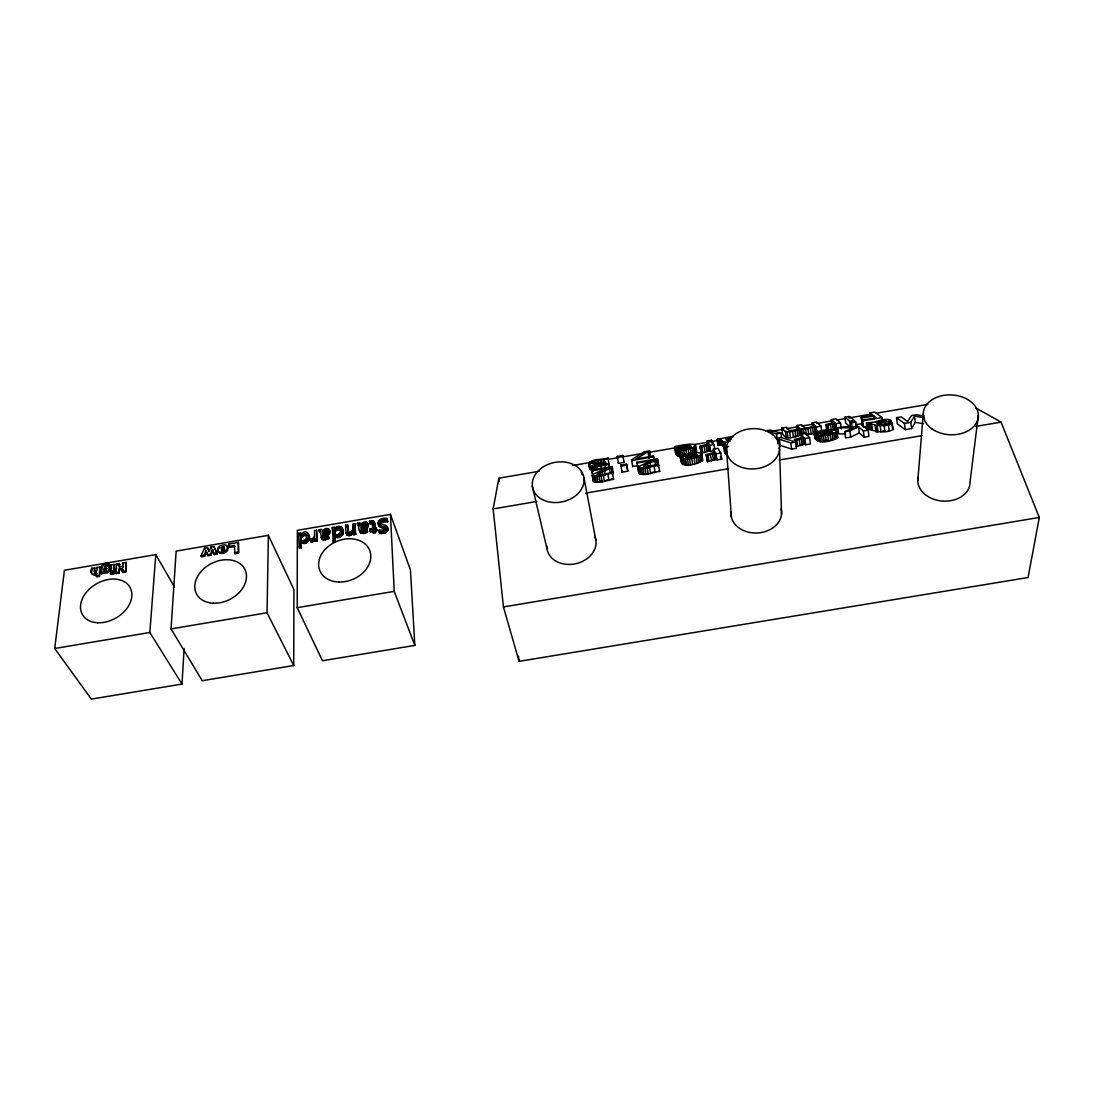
<?xml version="1.0" encoding="UTF-8"?>
<svg xmlns="http://www.w3.org/2000/svg" width="1094" height="1094" viewBox="0 0 1094 1094"><rect width="100%" height="100%" fill="white"/><g stroke="black" fill="none" stroke-linecap="round" stroke-linejoin="round"><path stroke-width="1.5" d="M300.631 532.969L300.631 534.665C310.505 524.258 311.599 546.152 300.631 540.983L301.383 547.834L299.318 548.176L298.58 533.325L300.631 532.969L301.37 534.651M297.226 607.676L297.349 530.344L390.449 514.385L410.441 569.988L414.831 645.405L322.457 660.749L297.226 607.676L394.223 591.348L414.831 645.405M293.712 665.521L293.958 589.68L268.372 535.322L176.161 551.116L171.033 628.913L202.226 680.714L293.712 665.521L267.045 612.749L268.372 535.322M228.755 546.426L234.567 545.427L234.813 553.796L238.547 553.154L238.369 542.405L228.851 544.033L229.261 547.424L235.073 546.426M238.547 553.154L238.369 542.405M342.545 531.096C343.967 525.872 336.35 524.614 334.408 528.881L334.381 527.185L332.33 527.54L333.26 542.392L335.325 542.036L334.532 535.185C337.622 537.263 342.231 534.72 342.545 531.096L343.229 532.792C342.914 536.416 338.32 538.945 335.229 536.867M343.229 532.792L341.355 526.966M174.561 587.15L155.799 554.617L64.423 570.275L54.7 648.496L91.349 699.121L182.014 684.065L184.107 648.496M301.37 542.651C306.388 546.207 312.761 537.496 307.66 534.036M387.755 521.824L387.044 518.406C377.225 516.915 374.285 525.995 385.143 527.568L383.789 529.988L379.057 530.139L379.126 531.739C382.271 532.299 388.411 530.891 387.139 526.556L380.589 523.479L380.015 522.33L381.642 520.224L387.126 520.115L387.755 521.824L382.271 521.934L380.821 523.219L380.808 524.682L380.179 522.987M379.126 531.739L379.768 533.448C382.9 533.995 389.026 532.6 387.768 528.265L386.497 525.804M182.014 684.065L149.823 632.482L155.799 554.617M917.811 480.512L923.254 413.997M119.766 566.788L119.41 563.547L116.196 564.094L115.95 573.584L119.178 573.024L118.89 569.099L122.391 568.497L122.692 572.422L125.906 571.875L126.111 562.398L122.911 562.945L123.171 567.335M125.906 571.875L126.111 562.398M122.692 572.422L122.391 568.497M119.41 563.547L119.082 566.993L122.596 566.391M119.178 573.024L118.89 569.099M113.899 573.926L113.475 571.369L110.59 571.861L110.426 573.488L111.014 574.418L113.899 573.926L113.475 571.369M114.132 571.574L114.159 564.449L111.287 564.942L110.658 571.123L111.246 572.066L114.132 571.574L114.159 564.449M115.95 573.584L116.497 567.882M111.561 568.976L111.287 564.942M358.777 524.286C357.683 530.016 361.225 536.634 367.529 531.916L366.832 528.853L363.345 530.262L361.417 529.701C360.158 526.023 369.457 527.828 367.365 522.823L364.288 521.852L360.788 523.807L359.57 522.754L357.382 523.301C357.574 528.019 361.129 524.546 357.56 524.176M361.225 527.937C361.758 531.739 369.69 527.896 368.022 524.532L366.64 522.153M104.176 573.27L103.684 571.424L104.176 573.27L101.482 573.735L100.894 572.791C97.243 566.897 108.402 558.446 110.179 566.036L107.417 566.254C107.021 563.67 103.67 565.174 104.313 567.253C111.301 561.482 110.138 575.608 103.684 571.424M101.482 573.735L102.248 567.034M96.354 572.791L96.614 576.88L99.486 576.388L99.8 566.911L96.928 567.403C98.583 572.23 91.841 574.077 94.768 567.772L91.882 568.265C87.438 573.94 96.6 576.47 96.163 571.588M99.486 576.388L99.8 566.911M322.798 534.515L323.66 537.961C319.339 532.45 330.962 534.993 329.007 529.4L325.971 528.416L322.443 530.371L321.267 529.318L319.079 529.865C319.229 534.145 322.894 531.67 319.229 530.74M323.509 536.197C326.956 536.238 332.07 533.257 329.007 529.4M978.364 415.255L970.009 482.194A26.133 19.555 4.4 0 1 941.702 500.984A26.133 19.555 4.4 0 1 918.235 477.134M110.179 566.036L109.044 564.217M218.267 549.667L218.362 551.759A4.362 3.2 -25.8 0 0 220.742 553.373C224.325 554.207 230.219 550.501 227.361 546.644A4.636 3.405 -25.8 0 0 226.007 545.92M975.971 408.007L1001.051 422.12L1039.3 517.462L1028.073 577.509L519.062 661.35L503.445 606.938L493.134 508.929L498.878 478.201L539.246 471.254M104.997 567.253L105.803 565.981L107.417 566.254M837.662 437.737L836.951 431.05L834.736 429.778L826.654 429.737L813.608 432.075L814.223 432.704L826.298 430.571L831.7 431.227L815.413 434.017C813.922 446.79 831.495 441.073 837.662 437.737L837.484 436.67M836.951 431.05L836.828 431.583C830.77 434.92 821.854 437.19 815.413 434.017M104.231 568.73C104.586 574.063 108.703 565.092 104.231 568.73L104.668 570.261M592.032 469.723L589.871 468.957L589.256 464.102M589.871 468.957C584.442 457.47 602.165 460.314 608.059 458.044L608.209 458.837L594.056 461.682C594.411 464.868 602.794 461.394 605.502 461.613L606.103 465.141M639.06 473.415L638.267 466.673L652.038 460.478L637.036 463.049L636.831 462.283L657.316 458.769L659.696 471.432C653.35 471.555 636.599 480.498 638.048 467.316L638.267 466.673M378.743 523.206L379.303 526.501L385.772 529.277L385.143 527.568M204.701 556.258L206.328 551.554L205.795 550.569L204.168 555.273L204.701 556.258L201.487 556.805L200.954 555.82L204.523 548.203L207.491 547.697L209.05 551.308M205.795 550.569L207.942 555.711L210.964 555.191L210.445 554.207L212.427 549.434L213.74 553.236M210.964 555.191L212.947 550.432M212.427 549.434L214.137 554.644L217.364 554.097L213.932 546.59L210.951 547.096L209.05 551.636L207.491 547.697M778.983 448.417L780.282 445.34L779.393 439.255L790.784 442.92L795.653 442.085L781.239 437.477L776.357 438.311M777.437 443.795L779.393 439.255M612.38 472.403L613.57 479.336C608.264 479.651 596.996 484.998 593.55 480.594L591.745 470.023L612.161 466.523L611.149 467.986L597.105 474.317L601.126 474.823L612.38 472.403L612.531 473.223C607.211 473.524 595.984 478.844 592.497 474.522L606.773 468.246L591.84 470.817L591.745 470.023M221.412 550.186L223.778 549.776L223.887 546.986L221.152 548.026L221.918 551.171M223.778 549.776L224.284 550.761L224.407 547.971L222.574 547.957L221.59 550.665M924.129 416.048L916.198 414.749L911.37 415.583L907.664 421.518L901.141 416.869L896.492 417.676L897.271 423.775L905.23 429.655L911.548 428.574L915.295 422.298L914.529 416.158L924.403 417.785M702.663 460.355L701.637 453.723L698.902 452.642L690.382 453.012L679.894 455.049L680.194 455.719L692.174 453.613L696.823 454.379L680.714 457.142C679.005 470.174 697.001 464.389 702.663 460.355L702.088 459.302M911.548 428.574L910.755 422.339L914.529 416.158M590.733 465.647L592.114 472.745L590.363 466.263L597.187 463.418L588.859 463.104M674.574 446.708L675.791 453.203L674.574 446.708C676.27 446.12 701.418 440.827 693.377 447.555L694.321 453.477L696.522 451.248M104.819 569.659L106.569 568.702L105.981 567.759M310.354 540.518L314.539 537.933L315.277 541.325L317.328 540.969L316.522 530.248L314.484 530.59L314.525 536.552L313.062 538.193L310.34 538.973L310.354 540.518L311.749 542.118L315.263 539.615M654.144 459.753L653.378 455.979L635.86 458.988L649.576 450.851L644.448 451.74L631.539 459.726L632.742 466.495L637.802 465.62M890.872 420.67C887.836 417.621 879.303 420.643 874.721 422.065L866.407 422.872L867.214 428.971L868.062 429.34C876.13 431.05 884.472 434.017 893.456 429.436L891.788 422.599L882.092 424.677L877.908 423.911L890.872 420.67L891.268 423.747M335.106 530.563L335.79 529.619M301.37 536.347L302.067 535.39M347.906 531.711L349.437 532.45L352.104 530.877L352.938 529.865L352.774 524.04L354.812 523.684L355.755 534.405L353.704 534.761L352.979 531.356L349.041 533.94L345.991 532.833L345.595 525.27L347.632 524.915L348.589 533.393L347.632 524.915M345.991 532.833L347.359 535.294L349.724 535.636L353.649 533.052L352.979 531.356M335.174 534.364L335.133 531.588L336.747 530.193L339.578 529.537L340.918 530.891L339.714 528.293L336.897 528.074L334.436 529.893L334.504 534.063C337.772 536.333 341.752 532.805 340.234 529.195M300.631 535.691L303.106 533.872L305.91 534.077C308.426 537.523 304.337 542.501 300.631 539.848L300.631 535.691L301.37 541.53M301.37 537.359L303.845 535.554L306.648 535.773L305.91 534.077M680.714 457.142C686.458 460.806 696.345 458.03 701.705 454.27L701.637 453.723M657.59 459.521C654.198 462.803 644.188 462.83 643.573 466.878L658.41 464.499L658.697 465.306L645.022 467.958L638.048 467.316M361.116 524.641L365.04 523.479L365.355 525.175L363.399 526.487L361.198 526.98L361.116 524.641L361.772 526.351L364.411 524.983L366.093 525.558L365.04 523.479M327.079 530.426L326.19 532.477L322.785 533.544L322.757 531.219L325.41 529.852L326.682 530.043L327.776 532.122L326.682 530.043M327.38 531.739L323.468 532.901L322.757 531.219M830.483 424.622L831.303 430.612L835.871 428.834L835.05 422.858L828.103 425.087L825.861 424.622L834.353 422.229L831.372 419.563L835.884 418.783L840.493 422.845L841.313 428.848M612.161 474.003L613.337 473.305L612.161 466.523M796.159 446.475L804.938 443.877L804.063 437.737L796.801 440.075L794.586 439.542L803.42 437.053L800.699 434.127L805.334 433.333L809.574 437.778L810.435 443.945L805.731 444.752L804.938 443.877M834.025 428.834L835.173 428.192M706.081 454.735L707.476 461.682L715.189 459.753L716.488 459.042L715.544 452.93L708.023 455.309L706.081 454.735L715.134 452.205L713.384 449.128L717.992 448.335L720.741 453.012L721.684 459.152L716.994 459.945L716.488 459.042M593.016 470.871L591.594 472.512M699.873 446.284L701.199 452.998L708.693 451.138L709.965 450.468L709.035 444.533L701.733 446.817L699.873 446.284L708.666 443.863L707.039 440.964L711.497 440.198L714.054 444.602L714.738 449.06M821.84 432.185L821.006 426.209L816.712 422.079L812.213 422.858L815.016 425.607L808.48 427.727L804.828 427.877L801.492 424.704L796.979 425.484L799.618 428.26L792.986 430.38L789.43 430.516L786.299 427.316L781.786 428.096L782.634 433.976C786.395 440.814 795.447 436.903 801.04 434.824L800.179 428.862L807.919 428.561L815.618 426.209L817.054 431.474M321.486 537.646C321.704 541.53 326.997 539.533 329.075 538.48L328.35 535.431L324.85 536.839L322.949 536.279M781.786 428.096C785.615 434.824 794.586 430.886 800.179 428.862M364.056 528.183L365.246 527.595M325.711 534.747L326.901 534.159M605.597 462.201L594.862 465.347L598.473 465.688L608.606 463.637L608.743 464.389L594.589 466.878L590.363 466.263M845.416 433.908L838.674 433.826L837.84 427.754L853.005 427.877L844.814 431.72L845.648 437.901L850.749 437.039L859.296 432.992L864.178 437.19L868.951 436.369L868.116 430.133L860.527 423.857L855.864 424.65L856.274 427.699M844.814 431.72L849.901 430.858L858.475 426.851L859.296 432.992M104.012 565.106L104.723 564.791M359.776 531.028L364.89 531.069L366.887 530.221L366.832 528.853M320.104 530.645L321.691 537.933L326.368 537.646L328.364 536.798L328.35 535.431M713.151 459.617L714.738 459.001M674.848 447.35L685.008 445.408L690.943 445.996L675.326 448.677C680.222 452.328 687.921 448.909 693.377 447.555M706.724 451.029L708.269 450.441M830.551 439.788L832.124 439.241M878.632 421.505L875.938 422.352L877.333 423.446L886.427 420.834L878.632 421.505L879.029 424.568M732.83 437.176L725.732 438.817L726.443 439.952L731.271 439.063M373.286 528.484L373.013 524.409L370.196 523.999L369.512 521.168L372.534 520.621L374.298 521.715L375.365 528.484M369.553 522.289L371.987 522.207L373.013 524.409M610.397 479.322L613.419 478.502L613.57 479.336M805.54 428.903L806.387 434.892L811.215 434.058L813.321 433.498L812.473 427.522M375.461 531.041L375.529 532.682L373.478 533.188L372.835 531.493L374.886 530.973L374.818 529.332L376.24 529.086L376.883 530.795L375.461 531.041L374.818 529.332M867.214 428.971L870.564 428.233M728.672 446.434L723.79 447.378L724.72 453.408L726.307 453.025M732.132 436.533L717.117 439.255L718.033 445.121L719.565 444.738M866.407 422.872L867.255 423.241C875.337 424.896 883.692 427.768 892.649 423.241M793.847 436.342L795.584 435.986M606.254 480.266L608.879 479.719M650.985 472.663L653.61 472.102M717.117 439.255L721.001 439.473L723.435 442.249L727.893 442.236M718.033 445.121L721.903 445.34L725.117 448.321L724.201 442.373M727.223 447.473L723.79 447.378M724.72 453.408L727.305 453.518M730.614 439.692L726.744 440.417L730.054 441.224M617.262 456.417L622.814 455.46L623.06 456.499L617.481 457.47L617.262 456.417L618.466 463.309L624.045 462.352L622.814 455.46M765.677 430.872L770.203 430.092L780.925 433.101L781.581 437.573M844.937 417.224L849.45 416.445L854.291 420.479L849.696 421.272L844.937 417.224L845.73 423.132L850.503 427.262L849.696 421.272M870.345 415.87L869.949 412.917L874.776 412.082L881.983 417.525L882.379 420.547M572.887 465.456L593.071 461.983M608.209 459.384L618.301 457.648M623.348 456.772L645.214 453.012M648.578 452.437L675.49 447.802M693.993 444.615L717.541 440.567M771.366 431.296L783.14 429.272M786.504 428.698L798.278 426.674M801.642 426.086L813.416 424.062M816.78 423.487L831.919 420.875M836.965 420.014L845.375 418.564M848.739 417.99L870.605 414.216M875.638 413.354L927.78 404.383M861.128 417.429L862.646 423.98L861.128 417.429L873.135 415.364L869.949 412.917M861.853 418.004L873.887 415.939L876.294 417.785L861.84 420.26L862.646 426.291M709.035 444.533L709.514 445.381L714.054 444.602M768.248 431.501L776.453 433.867L780.925 433.101M816.425 426.988L821.006 426.209M835.05 422.858L835.912 423.638L840.493 422.845M851.187 426.523L850.571 422.011L855.18 421.231L856.684 426.496M653.651 456.772L631.758 460.533L631.539 459.726M850.571 422.011L851.46 422.763L856.082 421.969M861.84 420.26L862.578 420.862L881.983 417.525M622.035 472.17L620.777 465.046L626.506 464.061L627.792 471.186L622.035 472.17L621.789 471.035M837.84 427.754L843.789 426.728L858.475 426.851M626.78 465.169L621.023 466.153L620.777 465.046M709.965 450.468L710.444 451.316L713.466 450.81M866.612 426.345L863.385 426.892L862.578 420.862M715.544 452.93L716.05 453.819L720.741 453.012M804.063 437.737L804.856 438.585L809.574 437.778M896.492 417.676L904.437 423.419L910.755 422.339M855.864 424.65L863.344 430.954L868.116 430.133M780.282 445.34L791.673 449.114L796.541 448.28L795.27 440.321M119.984 564.49L116.771 565.037L116.196 564.094M100.894 572.791L103.588 572.34M110.658 571.123L113.544 570.63M200.954 555.82L204.168 555.273M207.422 554.713L210.445 554.207M213.617 553.66L216.844 553.113L217.364 554.097M119.465 570.029L122.966 569.427M114.063 572.312L111.178 572.805L110.59 571.861M373.478 533.188L373.41 531.383L370.442 531.889L369.799 530.193L369.745 528.963L372.712 528.457L372.37 522.7M376.883 530.795L376.199 527.855L374.777 528.101L374.298 521.715M96.012 575.95L98.898 575.458M110.426 573.488L113.311 572.996M115.362 572.641L118.603 572.094M122.118 571.492L125.331 570.945M234.307 552.812L238.041 552.169M314.539 537.933L314.552 539.643L316.604 539.287L317.328 540.969M353.02 533.065L355.085 532.71L355.755 534.405M369.799 530.193L372.767 529.687L373.41 531.383M493.134 508.929L536.867 501.462M585.646 493.12L728.604 468.683M779.051 460.068L922.01 435.631M975.834 426.428L1001.051 422.12M375.42 529.797L376.828 529.564M298.566 546.508L300.631 546.152L301.383 547.834M332.562 540.696L334.627 540.354L335.325 542.036M54.7 648.496L149.823 632.482M171.033 628.913L267.045 612.749M503.445 606.938L1039.3 517.462M361.854 528.676L362.538 528.58L361.882 526.87M882.899 430.858L884.991 430.557M809.328 433.689L805.676 433.839M828.226 440.294L823.85 440.663M109.591 565.092L106.72 565.065M600.045 481.032L602.179 480.936M676.27 454.571L677.377 455.692L681.015 456.13L680.071 450.195M107.978 566.856C113.065 567.882 107.691 575.663 104.272 572.353M915.295 422.298L923.527 423.706M373.177 522.33L374.941 523.424M835.871 428.834L836.732 429.627L835.912 423.638M329.704 531.082L328.296 528.717M95.274 572.066L95.875 572.996M94.412 571.656L95.451 573.01M91.882 568.265L92.47 569.195C89.667 573.311 93.728 577.386 96.942 573.721L95.752 571.902M94.768 567.772L95 572.586M96.928 567.403L97.516 568.333M104.108 569.906L104.696 570.849M104.545 565.735L105.133 566.665M105.475 567.772L106.063 568.702M104.983 567.936L105.571 568.866M106.159 570.015L106.747 570.959M104.545 568.251L105.133 569.195M106.556 564.928L107.13 565.858M105.215 565.051L105.803 565.981M104.819 565.311L105.407 566.254M106.364 567.936L106.952 568.866M122.911 562.945L123.485 563.889M720.303 456.759L721.684 459.152M204.523 548.203L205.057 549.188M210.951 547.096L211.47 548.094M222.725 546.74L223.231 547.725M222.068 546.959L222.574 547.957M223.217 550.2L223.737 551.198M221.521 547.383L222.027 548.381M223.887 546.986L224.407 547.971M223.367 546.74L223.887 547.725M228.851 544.033L229.357 545.031M213.932 546.59L216.844 553.113M302.997 541.735L303.735 543.417M298.58 533.325L299.318 535.007M302.122 541.653L302.86 543.335M301.329 541.407L302.081 543.075M302.272 534.282L303.011 535.964M304.98 541.393L305.732 543.062M301.438 534.898L302.19 536.58M303.954 541.653L304.693 543.321M303.954 533.626L304.693 535.308M306.73 540.395L307.469 542.077M303.106 533.872L303.845 535.554M305.91 540.969L306.648 542.651M308.426 537.906L309.164 539.588M308.016 538.822L308.754 540.504M305.089 533.626L305.828 535.308M307.441 539.67L308.18 541.352M312.105 540.135L312.829 541.817M308.084 533.325L309.411 536.525M307.564 532.764L308.303 534.446M310.34 538.973L311.749 542.118M308.754 535.814L309.479 537.496M308.672 536.894L309.411 538.576M313.869 538.877L314.593 540.559M313.048 539.615L313.787 541.298M313.841 537.482L314.566 539.164M314.552 539.643L315.277 541.325M319.626 530.645L320.337 532.327M322.839 538.248L323.564 539.93M319.079 529.865L319.954 532.436M321.691 537.933L322.402 539.615M321.007 537.168L322.005 539.287M323.291 534.433L324.002 536.115M324.494 538.139L325.205 539.821M322.812 535.609L323.523 537.291M326.368 537.646L327.079 539.328M326.094 529.838L326.805 531.534M325.41 529.852L326.108 531.547M328.364 536.798L329.075 538.48M326.874 533.366L327.585 535.062M325.848 533.79L326.559 535.486M324.111 530.303L324.822 531.999M328.884 531.711L329.595 533.393M327.256 528.375L327.954 530.07M328.405 532.313L329.116 534.009M327.735 532.874L328.446 534.556M329.253 530.33L329.95 532.026M329.171 531.041L329.868 532.737M335.243 535.609L335.94 537.291M334.436 529.893L335.133 531.588M336.925 535.937L337.622 537.619M336.036 535.855L336.733 537.537M332.33 527.54L333.109 534.159M336.897 528.074L337.581 529.769M336.063 528.498L336.747 530.193M338.921 535.581L339.619 537.277M335.243 529.113L335.94 530.795M337.882 535.855L338.579 537.537M338.88 527.841L339.578 529.537M341.355 533.872L342.053 535.568M337.731 527.841L338.429 529.537M340.658 534.597L341.342 536.292M339.837 535.171L340.535 536.853M340.713 526.57L341.396 528.252M342.313 532.108L343.01 533.804M341.916 533.024L342.613 534.72M339.714 528.293L340.412 529.988M341.889 527.527L343.188 530.74M342.6 530.016L343.284 531.711M347.714 533.981L348.398 535.677M346.675 533.598L347.359 535.294M350.176 533.626L350.846 535.322M345.595 525.27L346.265 526.966M349.041 533.94L349.724 535.636M352.145 532.34L352.815 534.036M351.201 533.093L351.885 534.788M352.104 530.877L352.788 532.573M357.957 524.081L358.613 525.776M357.382 523.301L358.217 525.886M360.172 531.356L360.842 533.052M359.475 530.59L360.432 532.723M361.198 526.98L362.374 529.551M363.003 531.561L363.659 533.257M361.266 529.031L362.073 531.397L361.882 529.633M358.422 524.094L359.092 525.79M361.348 531.67L362.005 533.366M206.328 551.554L207.942 555.711M362.456 523.739L363.112 525.435M364.89 531.069L365.546 532.764M364.452 523.274L365.095 524.97M366.887 530.221L367.529 531.916M365.3 526.788L365.957 528.498M363.755 523.288L364.411 524.983M364.288 527.212L364.931 528.922M367.297 525.134L367.94 526.829M365.574 521.811L366.23 523.52M366.818 525.749L367.475 527.445M366.162 526.296L366.805 528.005M369.745 528.963L370.442 531.889M367.365 522.823L368.281 525.462M367.557 524.477L368.213 526.173M370.538 522.016L371.181 523.725M369.512 521.168L370.196 523.999M371.987 522.207L373.163 525.161M371.372 521.988L372.015 523.684M374.886 530.973L375.529 532.682M373.601 520.976L374.244 522.686M377.786 523L378.674 525.722M381.081 531.766L381.724 533.475M379.057 530.139L379.768 533.448M382.927 531.575L383.57 533.27M378.538 520.812L379.18 522.522M379.796 525.448L380.425 527.144M378.661 524.792L379.303 526.501M380.753 520.785L381.382 522.494M384.76 531.028L385.389 532.737M382.668 526.337L383.297 528.046M383.898 531.356L384.527 533.052M380.179 521.51L380.821 523.219M380.015 522.33L380.657 524.04M381.532 526.036L382.175 527.732M385.361 525.175L385.977 526.87M386.756 529.496L387.372 531.205M382.804 519.896L383.433 521.606M386.209 530.084L386.838 531.793M384.705 527.13L385.334 528.84M381.642 520.224L382.271 521.934M385.526 530.604L386.155 532.313M383.912 526.747L384.541 528.443M384.719 519.8L385.348 521.51M387.139 526.556L388.014 529.222M387.344 528.211L387.973 529.92M387.126 528.867L387.755 530.576M658.574 465.552L657.316 458.769M659.409 470.625L659.696 471.432M637.829 468.287L638.034 469.066L636.831 462.283M632.537 465.661L632.742 466.495M627.792 471.186L626.506 464.061M532.354 486.392L546.904 548.422M623.799 461.285L624.045 462.352M346.429 533.434L346.675 534.528M618.247 462.242L618.466 463.309M583.909 477.558A26.16 20.061 -12 0 1 547.998 501.695A26.16 20.061 -12 0 1 542.583 467.343A26.16 20.061 -12 0 1 583.909 477.558L595.847 540.149M613.187 472.512L613.337 473.305M609.057 463.87L609.208 464.663L608.059 458.044M581.981 474.782L581.461 471.801L581.557 472.923M600.975 475.616L602.028 481.743M597.762 460.355L598.254 463.268M599.799 472.458L600.319 475.48M597.078 463.993L597.584 466.933M598.869 475.876L599.922 482.003M595.505 461.012L596.011 463.924M596.08 464.348L596.586 467.288M596.394 466.687L596.9 469.654M596.982 476.027L598.035 482.139M594.589 466.878L595.095 469.846M595.341 476.068L596.394 482.18M593.098 466.96L593.604 469.928M594.001 476.013L595.054 482.112M591.936 466.947L592.702 471.391M593.03 475.835L594.083 481.934M592.428 475.562L593.481 481.661M592.196 475.179L593.249 481.264M589.543 462.174L590.309 466.536M589.434 463.637L590.459 469.49M611.149 467.986L611.915 472.499M608.606 463.637L609.372 468.082M609.454 468.779L610.233 473.292M607.936 474.345L608.989 480.471M603.888 459.302L604.394 462.215M604.818 465.265L605.324 468.246M604.025 462.475L604.531 465.415M604.544 470.693L605.324 475.22M603.327 475.247L604.38 481.374M600.62 459.767L601.126 462.68M601.973 471.61L602.493 474.632M600.975 466.003L601.481 468.97M599.963 463.254L600.469 466.194M647.156 467.699L648.168 473.839M645.474 464.608L645.98 467.644M645.022 467.958L646.034 474.099M644.01 465.333L644.516 468.369M643.108 468.123L644.12 474.249M641.426 468.164L642.438 474.304M640.031 468.109L641.057 474.235M639.005 467.958L640.031 474.071M638.349 467.685L639.361 473.798M656.482 460.191L657.467 466.222M654.868 460.971L655.607 465.511M653.378 455.979L654.116 460.437M654.13 466.427L655.142 472.567M649.576 450.851L650.533 456.69M649.002 451.658L649.727 456.048M650.096 462.871L650.602 465.907M648.127 452.424L649.084 458.277M649.521 467.329L650.533 473.47M647.58 463.788L648.332 468.328M681.877 458.318L682.861 464.417M681.193 457.935L682.177 464.006M680.81 457.415L681.781 463.487M680.194 455.719L681.152 461.764L679.894 455.049M678.499 446.502L678.964 449.429M678.595 450.181L679.538 456.102M677.364 450.031L678.321 455.952M676.434 449.784L677.377 455.692M675.777 449.415L676.735 455.323M675.326 448.677L676.352 454.831M693.965 457.689L694.936 463.801M691.887 448.116L692.83 454.051M690.136 448.649L690.834 453.094M691.627 458.126L692.598 464.253M688.112 449.128L688.823 453.572M689.411 458.468L690.382 464.594M687.128 454.229L687.606 457.237M685.856 449.552L686.567 454.01M687.415 458.687L688.386 464.8M685.008 445.408L685.473 448.335M685.651 458.783L686.622 464.895M683.695 449.894L684.406 454.338M684.119 458.742L685.09 464.854M681.767 450.099L682.478 454.557M682.861 458.591L683.832 464.69M704.112 446.352L705.042 452.287M701.733 446.817L702.663 452.766M700.269 447.049L701.199 452.998M701.145 453.231L702.307 460.943M700.584 455.432L701.541 461.531M699.394 456.048L700.351 462.147M697.849 456.636L698.806 462.748M695.593 445.354L696.591 451.781M695.128 444.902L696.058 450.783M695.305 446.407L696.235 452.328M694.553 446.967L695.483 452.889M696.044 457.183L697.001 463.309M716.05 453.819L716.994 459.945M714.245 453.627L715.189 459.753M713.384 449.128L714.095 453.654M711.497 440.198L711.962 443.125M712.55 454.256L713.507 460.383M709.514 445.381L710.444 451.316M710.485 454.831L711.442 460.957M708.666 443.863L709.117 446.817M707.777 445.203L708.693 451.138M707.039 440.964L707.722 445.354M708.023 455.309L708.98 461.449M706.136 445.805L707.066 451.754M706.519 455.555L707.476 461.682M726.375 447.473L727.072 452.013M725.185 442.414L725.869 446.872M725.281 447.61L726.211 453.654M723.435 442.249L725.336 453.832M721.329 439.733L722.245 445.627M721.001 439.473L721.903 445.34M720.426 439.337L721.329 445.203M719.62 439.337L720.522 445.203M718.553 439.473L719.455 445.34M717.705 439.638L718.608 445.504M728.495 437.983L728.946 440.923M785.396 431.597L786.258 437.559M776.453 433.867L777.328 439.829M797.088 430.174L797.936 436.15M796.801 440.075L797.69 446.243M795.01 430.721L795.871 436.697M794.586 439.542L795.023 442.619M792.589 431.2L793.437 437.19M789.54 431.624L790.401 437.614M790.784 442.92L791.673 449.114M787.119 431.761L787.981 437.737M807.919 428.561L808.767 434.55M803.461 429.067L804.09 433.552M804.856 438.585L805.731 444.752M801.67 429.053L802.517 435.029M802.887 438.421L803.762 444.574M800.699 434.127L801.341 438.68M801.287 439.036L802.162 445.19M798.811 429.545L799.659 435.521M799.263 439.597L800.138 445.75M796.979 425.484L797.608 429.901M821.102 431.214L821.526 434.25M821.498 435.467L822.36 441.634M819.816 435.453L820.678 441.62M818.38 435.33L819.242 441.484M817.204 435.097L818.066 441.238M815.618 426.209L816.466 432.171L815.071 432.868L814.223 426.892M816.288 434.742L817.15 440.868M815.632 434.263L816.493 440.39M814.223 432.704L815.085 438.79L813.608 432.075M812.213 422.858L812.828 427.275M810.38 428.069L811.215 434.058M831.372 419.563L831.987 423.98M832.083 433.839L832.931 440.02M830.045 434.332L830.907 440.513M828.103 425.087L828.924 431.091M826.613 425.32L827.242 429.819M827.707 434.783L828.568 440.964M825.861 424.622L826.695 430.598M825.437 435.125L826.298 441.306M823.372 435.357L824.233 441.525M836.636 430.544L837.266 435.138M836.24 432.144L837.088 438.297M833.956 423.501L834.777 429.491M835.214 432.732L836.062 438.899M833.806 433.306L834.654 439.473M832.438 424.089L833.259 430.079M851.46 422.763L852.076 427.289M849.901 430.858L850.749 437.039M867.255 423.241L868.062 429.34M863.344 430.954L864.178 437.19M877.197 425.894L878.017 432.075M876.062 425.853L876.868 432.034M873.887 415.939L874.284 418.92M875.118 425.744L875.925 431.911M871.426 423.296L872.233 429.422M870.92 423.036L871.727 429.149M870.195 422.913L871.002 429.026M869.265 422.927L870.072 429.026M868.144 423.063L868.951 429.176M890.092 421.108L890.489 424.185M888.793 421.587L889.203 424.65M888.328 424.281L889.135 430.475M884.814 422.612L885.224 425.689M884.089 425.101L884.896 431.296M880.164 425.675L880.985 431.87M891.788 422.599L892.595 428.78M891.159 420.274L891.555 423.337M891.145 421.45L891.542 424.499M904.437 423.419L905.23 429.655M592.784 476.013L592.88 476.82M498.878 478.201L499.247 481.592M518.501 656.263L519.062 661.35M726.744 453.053L731.421 517.243M390.449 514.385L394.223 591.348M387.044 518.406L387.126 520.115M376.199 527.855L376.24 529.086M372.767 529.687L372.835 531.493M779.571 449.319A26.666 20.143 -3.5 0 1 738.245 465.962A26.666 20.143 -3.5 0 1 741.103 431.05A26.666 20.143 -3.5 0 1 779.571 449.319L781.54 514.002M354.812 523.684L355.085 532.71M353.444 525.735L353.567 530.111M353.649 533.052L353.704 534.761M334.532 535.185L334.627 540.354M316.522 530.248L316.604 539.287M311.079 540.655L311.093 542.2M300.631 540.983L300.631 546.152M218.554 548.928A4.417 3.241 -25.8 0 1 219.607 547.574M594.78 536.429A24.834 19.706 -11.9 0 1 575.047 563.861A24.834 19.706 -11.9 0 1 546.781 545.838M781.075 508.847A25.299 19.774 -2.6 0 1 757.814 532.956A25.299 19.774 -2.6 0 1 731.093 512.101M832.124 431.856L831.276 433.087L827.365 434.127L820.705 433.812L832.124 431.856M227.661 547.725L225.46 551.212L220.222 552.374A4.362 3.2 -25.8 0 1 217.843 550.761L217.761 548.682A4.431 3.241 -25.8 0 1 218.485 547.232A4.513 3.309 -25.8 0 1 220.701 545.523L224.708 544.798A4.636 3.405 -25.8 0 1 226.855 545.646L227.661 547.725M696.933 455.063L691.599 457.429L685.637 457.005L696.933 455.063M691.025 446.639L685.842 448.896L680.085 448.526L691.025 446.639M97.735 622.759A27.405 19.678 -30 0 0 131.417 590.965A27.405 19.678 -30 0 0 89.38 589.051A27.405 19.678 -30 0 0 97.735 622.759M213.344 603.218A27.118 20.171 -26.8 0 0 245.74 571.519A27.118 20.171 -26.8 0 0 202.759 569.714A27.118 20.171 -26.8 0 0 213.344 603.218M338.743 582.022A26.912 20.622 -22.3 0 0 369.731 550.419A26.912 20.622 -22.3 0 0 325.725 548.75A26.912 20.622 -22.3 0 0 338.743 582.022M931.609 428.643A27.582 19.938 3.2 0 0 977.53 420.438A27.582 19.938 3.2 0 0 943.301 395.44A27.582 19.938 3.2 0 0 931.609 428.643"/></g></svg>
